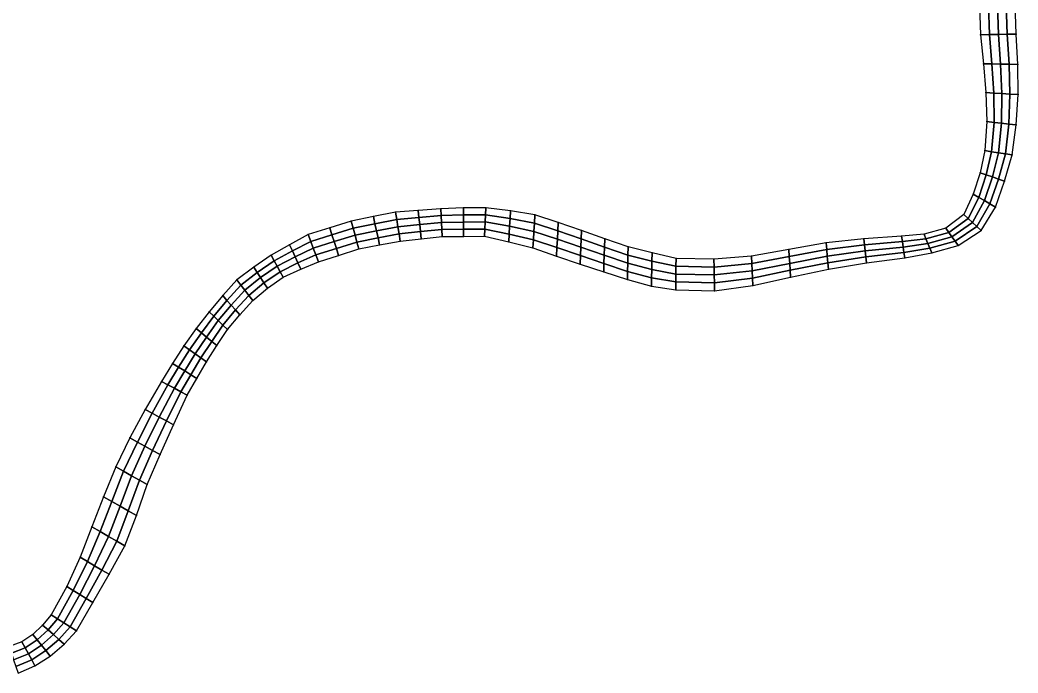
# Model space of a CAD drawing. Extents: x 380827 to 407438, y 6452886 to 6483357.
# Drawn here: x 402891 to 404621, y 6470806 to 6471938 of the extents above; entities that cross this region are included whole.
import ezdxf

# ---------------------------------------------------------------- set-up
doc = ezdxf.new("R2010")
doc.units = 0
for name, color, linetype in [('MESH_BOUND', 25, 'CONTINUOUS'), ('MESH_ELEMS', 18, 'CONTINUOUS'), ('MESH_NDSTRNGS', 17, 'CONTINUOUS'), ('MESH_NODES', 18, 'CONTINUOUS')]:
    doc.layers.add(name, color=color, linetype=linetype)

msp = doc.modelspace()

# ---------------------------------------------------------------- linework, layer by layer
at = {"layer": 'MESH_BOUND', "color": 25}
for points in [[(404554.329, 6471962.54, -1.045), (404556.452, 6471912.21, -1.061)], [(404617.991, 6471913.3, -0.905), (404616.404, 6471965.8, -0.766)], [(404556.452, 6471912.21, -1.061), (404561.118, 6471862.07, -1.049)], [(404620.66, 6471860.86, -0.999), (404617.991, 6471913.3, -0.905)], [(404561.118, 6471862.07, -1.049), (404565.404, 6471811.89, -1.022)], [(404621.239, 6471808.4, -1.133), (404620.66, 6471860.86, -0.999)], [(404565.404, 6471811.89, -1.022), (404566.9, 6471761.61, -1.023)], [(404618.077, 6471756.02, -1.256), (404621.239, 6471808.4, -1.133)], [(404566.9, 6471761.61, -1.023), (404563.667, 6471711.34, -1.077)], [(404611.083, 6471703.97, -1.364), (404618.077, 6471756.02, -1.256)], [(404563.667, 6471711.34, -1.077), (404555.63, 6471673.08, -1.139)], [(404597.804, 6471658.34, -1.496), (404611.083, 6471703.97, -1.364)], [(404555.63, 6471673.08, -1.139), (404543.606, 6471635.87, -1.189)], [(404582.216, 6471613.45, -1.642), (404597.804, 6471658.34, -1.496)], [(404543.606, 6471635.87, -1.189), (404527.171, 6471600.4, -1.351)], [(403659.712, 6471612.36, -1.718), (403620.534, 6471610.59, -1.722)], [(403698.93, 6471612.45, -1.659), (403659.712, 6471612.36, -1.718)], [(403741.344, 6471607.06, -1.509), (403698.93, 6471612.45, -1.659)], [(404557.078, 6471573.13, -1.782), (404582.216, 6471613.45, -1.642)], [(403503.845, 6471596.93, -1.476), (403465.417, 6471589.09, -1.487)], [(403542.343, 6471604.41, -1.556), (403503.845, 6471596.93, -1.476)], [(403581.42, 6471607.74, -1.668), (403542.343, 6471604.41, -1.556)], [(403620.534, 6471610.59, -1.722), (403581.42, 6471607.74, -1.668)], [(403783.535, 6471600.14, -1.298), (403741.344, 6471607.06, -1.509)], [(403824.129, 6471586.72, -1.145), (403783.535, 6471600.14, -1.298)], [(404527.171, 6471600.4, -1.351), (404495.985, 6471576.87, -1.769)], [(403465.417, 6471589.09, -1.487), (403427.97, 6471577.44, -1.569)], [(403864.573, 6471572.85, -1.095), (403824.129, 6471586.72, -1.145)], [(403390.52, 6471565.8, -1.704), (403358.422, 6471548.11, -1.882)], [(403427.97, 6471577.44, -1.569), (403390.52, 6471565.8, -1.704)], [(403586.817, 6471558.63, -0.867), (403623.232, 6471562.66, -0.814)], [(403623.232, 6471562.66, -0.814), (403659.87, 6471562.74, -0.827)], [(403659.87, 6471562.74, -0.827), (403696.508, 6471562.78, -0.896)], [(403696.508, 6471562.78, -0.896), (403738.557, 6471553.17, -0.968)], [(403904.887, 6471558.61, -1.072), (403864.573, 6471572.85, -1.095)], [(404419.335, 6471562.86, -2.307), (404353.834, 6471558.71, -2.005)], [(404458.251, 6471566.64, -2.235), (404419.335, 6471562.86, -2.307)], [(404495.985, 6471576.87, -1.769), (404458.251, 6471566.64, -2.235)], [(404517.368, 6471547.05, -1.841), (404557.078, 6471573.13, -1.782)], [(403358.422, 6471548.11, -1.882), (403326.662, 6471529.84, -2.03)], [(403478.415, 6471540.84, -0.954), (403514.393, 6471547.76, -0.966)], [(403514.393, 6471547.76, -0.966), (403550.423, 6471554.41, -0.935)], [(403550.423, 6471554.41, -0.935), (403586.817, 6471558.63, -0.867)], [(403738.557, 6471553.17, -0.968), (403780.368, 6471542.56, -1.025)], [(403945.188, 6471544.33, -1.038), (403904.887, 6471558.61, -1.072)], [(403986.736, 6471534.25, -1.007), (403945.188, 6471544.33, -1.038)], [(404288.613, 6471551.37, -1.706), (404224, 6471539.85, -1.506)], [(404353.834, 6471558.71, -2.005), (404288.613, 6471551.37, -1.706)], [(404471.68, 6471533.98, -1.703), (404517.368, 6471547.05, -1.841)], [(403326.662, 6471529.84, -2.03), (403296.263, 6471509.41, -2.055)], [(403408.561, 6471518.71, -0.912), (403443.488, 6471529.78, -0.925)], [(403443.488, 6471529.78, -0.925), (403478.415, 6471540.84, -0.954)], [(403780.368, 6471542.56, -1.025), (403821.188, 6471528.62, -1.089)], [(403821.188, 6471528.62, -1.089), (403862.04, 6471514.78, -1.157)], [(404028.339, 6471524.39, -1.02), (403986.736, 6471534.25, -1.007)], [(404159.4, 6471528.26, -1.307), (404093.961, 6471523.23, -1.124)], [(404224, 6471539.85, -1.506), (404159.4, 6471528.26, -1.307)], [(404358.497, 6471516.96, -1.289), (404424.903, 6471525.6, -1.458)], [(404424.903, 6471525.6, -1.458), (404471.68, 6471533.98, -1.703)], [(403296.263, 6471509.41, -2.055), (403267.226, 6471487.06, -1.976)], [(403377.693, 6471506.02, -0.92), (403408.561, 6471518.71, -0.912)], [(403862.04, 6471514.78, -1.157), (403902.977, 6471501.19, -1.183)], [(404093.961, 6471523.23, -1.124), (404028.339, 6471524.39, -1.02)], [(404292.509, 6471505.56, -1.187), (404358.497, 6471516.96, -1.289)], [(403320.022, 6471473.15, -0.933), (403347.516, 6471491.93, -0.928)], [(403347.516, 6471491.93, -0.928), (403377.693, 6471506.02, -0.92)], [(403902.977, 6471501.19, -1.183), (403943.958, 6471487.73, -1.153)], [(404161.572, 6471477.42, -1.107), (404226.973, 6471491.8, -1.111)], [(404226.973, 6471491.8, -1.111), (404292.509, 6471505.56, -1.187)], [(403267.226, 6471487.06, -1.976), (403242.526, 6471460.1, -1.878)], [(403943.958, 6471487.73, -1.153), (403985.579, 6471476.4, -1.136)], [(403985.579, 6471476.4, -1.136), (404028.253, 6471470.12, -1.156)], [(404095.198, 6471468.54, -1.149), (404161.572, 6471477.42, -1.107)], [(403242.526, 6471460.1, -1.878), (403218.869, 6471432.12, -1.776)], [(403294.77, 6471451.35, -0.952), (403320.022, 6471473.15, -0.933)], [(404028.253, 6471470.12, -1.156), (404095.198, 6471468.54, -1.149)], [(403272.221, 6471426.78, -0.972), (403294.77, 6471451.35, -0.952)], [(403218.869, 6471432.12, -1.776), (403196.587, 6471403.02, -1.683)], [(403250.998, 6471401.07, -0.981), (403272.221, 6471426.78, -0.972)], [(403196.587, 6471403.02, -1.683), (403175.308, 6471373.2, -1.62)], [(403232.58, 6471373.24, -1.014), (403250.998, 6471401.07, -0.981)], [(403175.308, 6471373.2, -1.62), (403155.627, 6471342.28, -1.547)], [(403214.716, 6471345.05, -1.068), (403232.58, 6471373.24, -1.014)], [(403155.627, 6471342.28, -1.547), (403136.323, 6471311.13, -1.45)], [(403197.79, 6471316.29, -1.071), (403214.716, 6471345.05, -1.068)], [(403136.323, 6471311.13, -1.45), (403108.223, 6471262.66, -1.361)], [(403181.061, 6471287.41, -1.006), (403197.79, 6471316.29, -1.071)], [(403157.092, 6471236.13, -0.918), (403181.061, 6471287.41, -1.006)], [(403108.223, 6471262.66, -1.361), (403081.706, 6471213.33, -1.266)], [(403133.909, 6471184.5, -0.827), (403157.092, 6471236.13, -0.918)], [(403081.706, 6471213.33, -1.266), (403057.104, 6471163, -1.153)], [(403111.856, 6471132.38, -0.765), (403133.909, 6471184.5, -0.827)], [(403057.104, 6471163, -1.153), (403035.83, 6471111.22, -1.072)], [(403093.176, 6471078.97, -0.775), (403111.856, 6471132.38, -0.765)], [(403035.83, 6471111.22, -1.072), (403015.839, 6471058.89, -1.042)], [(403073.087, 6471026.2, -0.855), (403093.176, 6471078.97, -0.775)], [(403015.839, 6471058.89, -1.042), (402995.307, 6471006.76, -1.055)], [(403045.611, 6470976.75, -0.974), (403073.087, 6471026.2, -0.855)], [(402995.307, 6471006.76, -1.055), (402972.177, 6470955.83, -1.108)], [(403017.285, 6470927.75, -1.109), (403045.611, 6470976.75, -0.974)], [(402972.177, 6470955.83, -1.108), (402945.249, 6470906.7, -1.145)], [(402989.24, 6470878.58, -1.287), (403017.285, 6470927.75, -1.109)], [(402945.249, 6470906.7, -1.145), (402930.388, 6470888.76, -1.122)], [(402930.388, 6470888.76, -1.122), (402913.591, 6470872.62, -1.064)], [(402913.591, 6470872.62, -1.064), (402894.149, 6470859.79, -1.06)], [(402967.595, 6470855.58, -1.553), (402989.24, 6470878.58, -1.287)], [(402894.149, 6470859.79, -1.06), (402872.3, 6470851.7, -1.255)], [(402943.643, 6470835, -1.878), (402967.595, 6470855.58, -1.553)], [(402917.118, 6470817.87, -2.129), (402943.643, 6470835, -1.878)], [(402888.018, 6470805.6, -2.113), (402917.118, 6470817.87, -2.129)]]:
    msp.add_polyline3d(points, dxfattribs=at)
at = {"layer": 'MESH_ELEMS', "color": 178}
for points in [[(404556.452, 6471912.21, -1.061), (404571.837, 6471912.48, -1.168), (404569.848, 6471963.36, -1.152), (404554.329, 6471962.54, -1.045)], [(404571.837, 6471912.48, -1.168), (404587.221, 6471912.76, -1.24), (404585.367, 6471964.17, -1.221), (404569.848, 6471963.36, -1.152)], [(404587.221, 6471912.76, -1.24), (404602.606, 6471913.03, -1.055), (404600.885, 6471964.98, -1.02), (404585.367, 6471964.17, -1.221)], [(404602.606, 6471913.03, -1.055), (404617.991, 6471913.3, -0.905), (404616.404, 6471965.8, -0.766), (404600.885, 6471964.98, -1.02)], [(404561.118, 6471862.07, -1.049), (404576.004, 6471861.77, -1.175), (404571.837, 6471912.48, -1.168), (404556.452, 6471912.21, -1.061)], [(404576.004, 6471861.77, -1.175), (404590.889, 6471861.46, -1.288), (404587.221, 6471912.76, -1.24), (404571.837, 6471912.48, -1.168)], [(404590.889, 6471861.46, -1.288), (404605.775, 6471861.16, -1.137), (404602.606, 6471913.03, -1.055), (404587.221, 6471912.76, -1.24)], [(404605.775, 6471861.16, -1.137), (404620.66, 6471860.86, -0.999), (404617.991, 6471913.3, -0.905), (404602.606, 6471913.03, -1.055)], [(404565.404, 6471811.89, -1.022), (404579.363, 6471811.02, -1.185), (404576.004, 6471861.77, -1.175), (404561.118, 6471862.07, -1.049)], [(404579.363, 6471811.02, -1.185), (404593.321, 6471810.15, -1.376), (404590.889, 6471861.46, -1.288), (404576.004, 6471861.77, -1.175)], [(404593.321, 6471810.15, -1.376), (404607.28, 6471809.27, -1.269), (404605.775, 6471861.16, -1.137), (404590.889, 6471861.46, -1.288)], [(404607.28, 6471809.27, -1.269), (404621.239, 6471808.4, -1.133), (404620.66, 6471860.86, -0.999), (404605.775, 6471861.16, -1.137)], [(404566.9, 6471761.61, -1.023), (404579.694, 6471760.21, -1.227), (404579.363, 6471811.02, -1.185), (404565.404, 6471811.89, -1.022)], [(404579.694, 6471760.21, -1.227), (404592.488, 6471758.82, -1.489), (404593.321, 6471810.15, -1.376), (404579.363, 6471811.02, -1.185)], [(404592.488, 6471758.82, -1.489), (404605.283, 6471757.42, -1.402), (404607.28, 6471809.27, -1.269), (404593.321, 6471810.15, -1.376)], [(404605.283, 6471757.42, -1.402), (404618.077, 6471756.02, -1.256), (404621.239, 6471808.4, -1.133), (404607.28, 6471809.27, -1.269)], [(404563.667, 6471711.34, -1.077), (404575.521, 6471709.5, -1.309), (404579.694, 6471760.21, -1.227), (404566.9, 6471761.61, -1.023)], [(404575.521, 6471709.5, -1.309), (404587.375, 6471707.65, -1.612), (404592.488, 6471758.82, -1.489), (404579.694, 6471760.21, -1.227)], [(404587.375, 6471707.65, -1.612), (404599.229, 6471705.81, -1.524), (404605.283, 6471757.42, -1.402), (404592.488, 6471758.82, -1.489)], [(404599.229, 6471705.81, -1.524), (404611.083, 6471703.97, -1.364), (404618.077, 6471756.02, -1.256), (404605.283, 6471757.42, -1.402)], [(404555.63, 6471673.08, -1.139), (404566.173, 6471669.39, -1.386), (404575.521, 6471709.5, -1.309), (404563.667, 6471711.34, -1.077)], [(404566.173, 6471669.39, -1.386), (404576.717, 6471665.71, -1.72), (404587.375, 6471707.65, -1.612), (404575.521, 6471709.5, -1.309)], [(404576.717, 6471665.71, -1.72), (404587.26, 6471662.03, -1.651), (404599.229, 6471705.81, -1.524), (404587.375, 6471707.65, -1.612)], [(404587.26, 6471662.03, -1.651), (404597.804, 6471658.34, -1.496), (404611.083, 6471703.97, -1.364), (404599.229, 6471705.81, -1.524)], [(404543.606, 6471635.87, -1.189), (404553.258, 6471630.27, -1.45), (404566.173, 6471669.39, -1.386), (404555.63, 6471673.08, -1.139)], [(404553.258, 6471630.27, -1.45), (404562.911, 6471624.66, -1.819), (404576.717, 6471665.71, -1.72), (404566.173, 6471669.39, -1.386)], [(404562.911, 6471624.66, -1.819), (404572.564, 6471619.06, -1.784), (404587.26, 6471662.03, -1.651), (404576.717, 6471665.71, -1.72)], [(404572.564, 6471619.06, -1.784), (404582.216, 6471613.45, -1.642), (404597.804, 6471658.34, -1.496), (404587.26, 6471662.03, -1.651)], [(404527.171, 6471600.4, -1.351), (404534.647, 6471593.58, -1.636), (404553.258, 6471630.27, -1.45), (404543.606, 6471635.87, -1.189)], [(404534.647, 6471593.58, -1.636), (404542.124, 6471586.77, -2.022), (404562.911, 6471624.66, -1.819), (404553.258, 6471630.27, -1.45)], [(403620.534, 6471610.59, -1.722), (403621.208, 6471598.61, -1.687), (403659.752, 6471599.95, -1.692), (403659.712, 6471612.36, -1.718)], [(403659.712, 6471612.36, -1.718), (403659.752, 6471599.95, -1.692), (403698.324, 6471600.03, -1.67), (403698.93, 6471612.45, -1.659)], [(403698.93, 6471612.45, -1.659), (403698.324, 6471600.03, -1.67), (403740.647, 6471593.59, -1.569), (403741.344, 6471607.06, -1.509)], [(404542.124, 6471586.77, -2.022), (404549.601, 6471579.95, -1.952), (404572.564, 6471619.06, -1.784), (404562.911, 6471624.66, -1.819)], [(404549.601, 6471579.95, -1.952), (404557.078, 6471573.13, -1.782), (404582.216, 6471613.45, -1.642), (404572.564, 6471619.06, -1.784)], [(403465.417, 6471589.09, -1.487), (403468.667, 6471577.03, -1.53), (403506.482, 6471584.64, -1.528), (403503.845, 6471596.93, -1.476)], [(403503.845, 6471596.93, -1.476), (403506.482, 6471584.64, -1.528), (403544.363, 6471591.91, -1.586), (403542.343, 6471604.41, -1.556)], [(403542.343, 6471604.41, -1.556), (403544.363, 6471591.91, -1.586), (403582.769, 6471595.46, -1.657), (403581.42, 6471607.74, -1.668)], [(403544.363, 6471591.91, -1.586), (403546.383, 6471579.41, -1.476), (403584.118, 6471583.18, -1.467), (403582.769, 6471595.46, -1.657)], [(403581.42, 6471607.74, -1.668), (403582.769, 6471595.46, -1.657), (403621.208, 6471598.61, -1.687), (403620.534, 6471610.59, -1.722)], [(403582.769, 6471595.46, -1.657), (403584.118, 6471583.18, -1.467), (403621.883, 6471586.63, -1.449), (403621.208, 6471598.61, -1.687)], [(403621.208, 6471598.61, -1.687), (403621.883, 6471586.63, -1.449), (403659.791, 6471587.55, -1.467), (403659.752, 6471599.95, -1.692)], [(403659.752, 6471599.95, -1.692), (403659.791, 6471587.55, -1.467), (403697.719, 6471587.62, -1.51), (403698.324, 6471600.03, -1.67)], [(403698.324, 6471600.03, -1.67), (403697.719, 6471587.62, -1.51), (403739.951, 6471580.11, -1.506), (403740.647, 6471593.59, -1.569)], [(403741.344, 6471607.06, -1.509), (403740.647, 6471593.59, -1.569), (403782.743, 6471585.74, -1.406), (403783.535, 6471600.14, -1.298)], [(403783.535, 6471600.14, -1.298), (403782.743, 6471585.74, -1.406), (403823.394, 6471572.19, -1.293), (403824.129, 6471586.72, -1.145)], [(404495.985, 6471576.87, -1.769), (404501.33, 6471569.41, -2.055), (404534.647, 6471593.58, -1.636), (404527.171, 6471600.4, -1.351)], [(403427.97, 6471577.44, -1.569), (403431.849, 6471565.53, -1.589), (403468.667, 6471577.03, -1.53), (403465.417, 6471589.09, -1.487)], [(403468.667, 6471577.03, -1.53), (403471.916, 6471564.97, -1.455), (403509.119, 6471572.35, -1.465), (403506.482, 6471584.64, -1.528)], [(403506.482, 6471584.64, -1.528), (403509.119, 6471572.35, -1.465), (403546.383, 6471579.41, -1.476), (403544.363, 6471591.91, -1.586)], [(403509.119, 6471572.35, -1.465), (403511.756, 6471560.05, -1.158), (403548.403, 6471566.91, -1.136), (403546.383, 6471579.41, -1.476)], [(403546.383, 6471579.41, -1.476), (403548.403, 6471566.91, -1.136), (403585.468, 6471570.91, -1.078), (403584.118, 6471583.18, -1.467)], [(403584.118, 6471583.18, -1.467), (403585.468, 6471570.91, -1.078), (403622.558, 6471574.64, -1.03), (403621.883, 6471586.63, -1.449)], [(403621.883, 6471586.63, -1.449), (403622.558, 6471574.64, -1.03), (403659.831, 6471575.14, -1.048), (403659.791, 6471587.55, -1.467)], [(403659.791, 6471587.55, -1.467), (403659.831, 6471575.14, -1.048), (403697.113, 6471575.2, -1.117), (403697.719, 6471587.62, -1.51)], [(403697.719, 6471587.62, -1.51), (403697.113, 6471575.2, -1.117), (403739.254, 6471566.64, -1.175), (403739.951, 6471580.11, -1.506)], [(403739.951, 6471580.11, -1.506), (403739.254, 6471566.64, -1.175), (403781.16, 6471556.96, -1.207), (403781.951, 6471571.35, -1.452)], [(403740.647, 6471593.59, -1.569), (403739.951, 6471580.11, -1.506), (403781.951, 6471571.35, -1.452), (403782.743, 6471585.74, -1.406)], [(403782.743, 6471585.74, -1.406), (403781.951, 6471571.35, -1.452), (403822.658, 6471557.67, -1.428), (403823.394, 6471572.19, -1.293)], [(403824.129, 6471586.72, -1.145), (403823.394, 6471572.19, -1.293), (403863.94, 6471558.33, -1.27), (403864.573, 6471572.85, -1.095)], [(404501.33, 6471569.41, -2.055), (404506.676, 6471561.96, -2.361), (404542.124, 6471586.77, -2.022), (404534.647, 6471593.58, -1.636)], [(404506.676, 6471561.96, -2.361), (404512.022, 6471554.5, -2.111), (404549.601, 6471579.95, -1.952), (404542.124, 6471586.77, -2.022)], [(404512.022, 6471554.5, -2.111), (404517.368, 6471547.05, -1.841), (404557.078, 6471573.13, -1.782), (404549.601, 6471579.95, -1.952)], [(403358.422, 6471548.11, -1.882), (403363.24, 6471537.59, -1.854), (403395.03, 6471554.03, -1.7), (403390.52, 6471565.8, -1.704)], [(403390.52, 6471565.8, -1.704), (403395.03, 6471554.03, -1.7), (403431.849, 6471565.53, -1.589), (403427.97, 6471577.44, -1.569)], [(403395.03, 6471554.03, -1.7), (403399.54, 6471542.25, -1.522), (403435.729, 6471553.61, -1.467), (403431.849, 6471565.53, -1.589)], [(403431.849, 6471565.53, -1.589), (403435.729, 6471553.61, -1.467), (403471.916, 6471564.97, -1.455), (403468.667, 6471577.03, -1.53)], [(403435.729, 6471553.61, -1.467), (403439.608, 6471541.69, -1.124), (403475.165, 6471552.9, -1.145), (403471.916, 6471564.97, -1.455)], [(403471.916, 6471564.97, -1.455), (403475.165, 6471552.9, -1.145), (403511.756, 6471560.05, -1.158), (403509.119, 6471572.35, -1.465)], [(403511.756, 6471560.05, -1.158), (403514.393, 6471547.76, -0.966), (403550.423, 6471554.41, -0.935), (403548.403, 6471566.91, -1.136)], [(403548.403, 6471566.91, -1.136), (403550.423, 6471554.41, -0.935), (403586.817, 6471558.63, -0.867), (403585.468, 6471570.91, -1.078)], [(403585.468, 6471570.91, -1.078), (403586.817, 6471558.63, -0.867), (403623.232, 6471562.66, -0.814), (403622.558, 6471574.64, -1.03)], [(403622.558, 6471574.64, -1.03), (403623.232, 6471562.66, -0.814), (403659.87, 6471562.74, -0.827), (403659.831, 6471575.14, -1.048)], [(403659.831, 6471575.14, -1.048), (403659.87, 6471562.74, -0.827), (403696.508, 6471562.78, -0.896), (403697.113, 6471575.2, -1.117)], [(403697.113, 6471575.2, -1.117), (403696.508, 6471562.78, -0.896), (403738.557, 6471553.17, -0.968), (403739.254, 6471566.64, -1.175)], [(403739.254, 6471566.64, -1.175), (403738.557, 6471553.17, -0.968), (403780.368, 6471542.56, -1.025), (403781.16, 6471556.96, -1.207)], [(403781.951, 6471571.35, -1.452), (403781.16, 6471556.96, -1.207), (403821.923, 6471543.15, -1.251), (403822.658, 6471557.67, -1.428)], [(403823.394, 6471572.19, -1.293), (403822.658, 6471557.67, -1.428), (403863.306, 6471543.81, -1.462), (403863.94, 6471558.33, -1.27)], [(403864.573, 6471572.85, -1.095), (403863.94, 6471558.33, -1.27), (403904.41, 6471544.26, -1.261), (403904.887, 6471558.61, -1.072)], [(404353.834, 6471558.71, -2.005), (404355, 6471548.28, -2.124), (404420.727, 6471553.54, -2.462), (404419.335, 6471562.86, -2.307)], [(404419.335, 6471562.86, -2.307), (404420.727, 6471553.54, -2.462), (404461.608, 6471558.47, -2.461), (404458.251, 6471566.64, -2.235)], [(404458.251, 6471566.64, -2.235), (404461.608, 6471558.47, -2.461), (404501.33, 6471569.41, -2.055), (404495.985, 6471576.87, -1.769)], [(404461.608, 6471558.47, -2.461), (404464.965, 6471550.31, -2.572), (404506.676, 6471561.96, -2.361), (404501.33, 6471569.41, -2.055)], [(404464.965, 6471550.31, -2.572), (404468.323, 6471542.14, -2.08), (404512.022, 6471554.5, -2.111), (404506.676, 6471561.96, -2.361)], [(403326.662, 6471529.84, -2.03), (403331.876, 6471520.36, -1.991), (403363.24, 6471537.59, -1.854), (403358.422, 6471548.11, -1.882)], [(403363.24, 6471537.59, -1.854), (403368.057, 6471527.06, -1.615), (403399.54, 6471542.25, -1.522), (403395.03, 6471554.03, -1.7)], [(403399.54, 6471542.25, -1.522), (403404.05, 6471530.48, -1.129), (403439.608, 6471541.69, -1.124), (403435.729, 6471553.61, -1.467)], [(403439.608, 6471541.69, -1.124), (403443.488, 6471529.78, -0.925), (403478.415, 6471540.84, -0.954), (403475.165, 6471552.9, -1.145)], [(403475.165, 6471552.9, -1.145), (403478.415, 6471540.84, -0.954), (403514.393, 6471547.76, -0.966), (403511.756, 6471560.05, -1.158)], [(403781.16, 6471556.96, -1.207), (403780.368, 6471542.56, -1.025), (403821.188, 6471528.62, -1.089), (403821.923, 6471543.15, -1.251)], [(403821.923, 6471543.15, -1.251), (403821.188, 6471528.62, -1.089), (403862.04, 6471514.78, -1.157), (403862.673, 6471529.3, -1.317)], [(403822.658, 6471557.67, -1.428), (403821.923, 6471543.15, -1.251), (403862.673, 6471529.3, -1.317), (403863.306, 6471543.81, -1.462)], [(403863.306, 6471543.81, -1.462), (403862.673, 6471529.3, -1.317), (403903.455, 6471515.54, -1.344), (403903.932, 6471529.9, -1.478)], [(403863.94, 6471558.33, -1.27), (403863.306, 6471543.81, -1.462), (403903.932, 6471529.9, -1.478), (403904.41, 6471544.26, -1.261)], [(403904.41, 6471544.26, -1.261), (403903.932, 6471529.9, -1.478), (403944.573, 6471516.03, -1.44), (403944.88, 6471530.18, -1.224)], [(403904.887, 6471558.61, -1.072), (403904.41, 6471544.26, -1.261), (403944.88, 6471530.18, -1.224), (403945.188, 6471544.33, -1.038)], [(403945.188, 6471544.33, -1.038), (403944.88, 6471530.18, -1.224), (403986.447, 6471519.79, -1.183), (403986.736, 6471534.25, -1.007)], [(404224, 6471539.85, -1.506), (404224.744, 6471527.84, -1.582), (404289.587, 6471539.92, -1.8), (404288.613, 6471551.37, -1.706)], [(404288.613, 6471551.37, -1.706), (404289.587, 6471539.92, -1.8), (404355, 6471548.28, -2.124), (404353.834, 6471558.71, -2.005)], [(404289.587, 6471539.92, -1.8), (404290.561, 6471528.47, -1.782), (404356.166, 6471537.84, -2.088), (404355, 6471548.28, -2.124)], [(404355, 6471548.28, -2.124), (404356.166, 6471537.84, -2.088), (404422.119, 6471544.23, -2.43), (404420.727, 6471553.54, -2.462)], [(404356.166, 6471537.84, -2.088), (404357.332, 6471527.4, -1.61), (404423.511, 6471534.92, -1.851), (404422.119, 6471544.23, -2.43)], [(404420.727, 6471553.54, -2.462), (404422.119, 6471544.23, -2.43), (404464.965, 6471550.31, -2.572), (404461.608, 6471558.47, -2.461)], [(404422.119, 6471544.23, -2.43), (404423.511, 6471534.92, -1.851), (404468.323, 6471542.14, -2.08), (404464.965, 6471550.31, -2.572)], [(404468.323, 6471542.14, -2.08), (404471.68, 6471533.98, -1.703), (404517.368, 6471547.05, -1.841), (404512.022, 6471554.5, -2.111)], [(403296.263, 6471509.41, -2.055), (403302.203, 6471500.34, -2.033), (403331.876, 6471520.36, -1.991), (403326.662, 6471529.84, -2.03)], [(403331.876, 6471520.36, -1.991), (403337.089, 6471510.89, -1.709), (403368.057, 6471527.06, -1.615), (403363.24, 6471537.59, -1.854)], [(403337.089, 6471510.89, -1.709), (403342.302, 6471501.41, -1.198), (403372.875, 6471516.54, -1.163), (403368.057, 6471527.06, -1.615)], [(403368.057, 6471527.06, -1.615), (403372.875, 6471516.54, -1.163), (403404.05, 6471530.48, -1.129), (403399.54, 6471542.25, -1.522)], [(403372.875, 6471516.54, -1.163), (403377.693, 6471506.02, -0.92), (403408.561, 6471518.71, -0.912), (403404.05, 6471530.48, -1.129)], [(403404.05, 6471530.48, -1.129), (403408.561, 6471518.71, -0.912), (403443.488, 6471529.78, -0.925), (403439.608, 6471541.69, -1.124)], [(403862.673, 6471529.3, -1.317), (403862.04, 6471514.78, -1.157), (403902.977, 6471501.19, -1.183), (403903.455, 6471515.54, -1.344)], [(403903.932, 6471529.9, -1.478), (403903.455, 6471515.54, -1.344), (403944.266, 6471501.88, -1.311), (403944.573, 6471516.03, -1.44)], [(403944.88, 6471530.18, -1.224), (403944.573, 6471516.03, -1.44), (403986.157, 6471505.33, -1.391), (403986.447, 6471519.79, -1.183)], [(403986.736, 6471534.25, -1.007), (403986.447, 6471519.79, -1.183), (404028.317, 6471510.82, -1.179), (404028.339, 6471524.39, -1.02)], [(404093.961, 6471523.23, -1.124), (404094.27, 6471509.56, -1.255), (404159.943, 6471515.55, -1.402), (404159.4, 6471528.26, -1.307)], [(404159.4, 6471528.26, -1.307), (404159.943, 6471515.55, -1.402), (404224.744, 6471527.84, -1.582), (404224, 6471539.85, -1.506)], [(404159.943, 6471515.55, -1.402), (404160.486, 6471502.84, -1.455), (404225.487, 6471515.83, -1.575), (404224.744, 6471527.84, -1.582)], [(404224.744, 6471527.84, -1.582), (404225.487, 6471515.83, -1.575), (404290.561, 6471528.47, -1.782), (404289.587, 6471539.92, -1.8)], [(404225.487, 6471515.83, -1.575), (404226.23, 6471503.82, -1.301), (404291.535, 6471517.02, -1.429), (404290.561, 6471528.47, -1.782)], [(404290.561, 6471528.47, -1.782), (404291.535, 6471517.02, -1.429), (404357.332, 6471527.4, -1.61), (404356.166, 6471537.84, -2.088)], [(404291.535, 6471517.02, -1.429), (404292.509, 6471505.56, -1.187), (404358.497, 6471516.96, -1.289), (404357.332, 6471527.4, -1.61)], [(404357.332, 6471527.4, -1.61), (404358.497, 6471516.96, -1.289), (404424.903, 6471525.6, -1.458), (404423.511, 6471534.92, -1.851)], [(404423.511, 6471534.92, -1.851), (404424.903, 6471525.6, -1.458), (404471.68, 6471533.98, -1.703), (404468.323, 6471542.14, -2.08)], [(403267.226, 6471487.06, -1.976), (403274.112, 6471478.13, -1.988), (403302.203, 6471500.34, -2.033), (403296.263, 6471509.41, -2.055)], [(403302.203, 6471500.34, -2.033), (403308.142, 6471491.28, -1.762), (403337.089, 6471510.89, -1.709), (403331.876, 6471520.36, -1.991)], [(403308.142, 6471491.28, -1.762), (403314.082, 6471482.21, -1.223), (403342.302, 6471501.41, -1.198), (403337.089, 6471510.89, -1.709)], [(403342.302, 6471501.41, -1.198), (403347.516, 6471491.93, -0.928), (403377.693, 6471506.02, -0.92), (403372.875, 6471516.54, -1.163)], [(403903.455, 6471515.54, -1.344), (403902.977, 6471501.19, -1.183), (403943.958, 6471487.73, -1.153), (403944.266, 6471501.88, -1.311)], [(403944.573, 6471516.03, -1.44), (403944.266, 6471501.88, -1.311), (403985.868, 6471490.86, -1.28), (403986.157, 6471505.33, -1.391)], [(403986.447, 6471519.79, -1.183), (403986.157, 6471505.33, -1.391), (404028.296, 6471497.25, -1.373), (404028.317, 6471510.82, -1.179)], [(404028.317, 6471510.82, -1.179), (404028.296, 6471497.25, -1.373), (404094.58, 6471495.89, -1.395), (404094.27, 6471509.56, -1.255)], [(404028.339, 6471524.39, -1.02), (404028.317, 6471510.82, -1.179), (404094.27, 6471509.56, -1.255), (404093.961, 6471523.23, -1.124)], [(404094.27, 6471509.56, -1.255), (404094.58, 6471495.89, -1.395), (404160.486, 6471502.84, -1.455), (404159.943, 6471515.55, -1.402)], [(404160.486, 6471502.84, -1.455), (404161.029, 6471490.13, -1.26), (404226.23, 6471503.82, -1.301), (404225.487, 6471515.83, -1.575)], [(404226.23, 6471503.82, -1.301), (404226.973, 6471491.8, -1.111), (404292.509, 6471505.56, -1.187), (404291.535, 6471517.02, -1.429)], [(403274.112, 6471478.13, -1.988), (403280.998, 6471469.2, -1.769), (403308.142, 6471491.28, -1.762), (403302.203, 6471500.34, -2.033)], [(403280.998, 6471469.2, -1.769), (403287.884, 6471460.28, -1.245), (403314.082, 6471482.21, -1.223), (403308.142, 6471491.28, -1.762)], [(403314.082, 6471482.21, -1.223), (403320.022, 6471473.15, -0.933), (403347.516, 6471491.93, -0.928), (403342.302, 6471501.41, -1.198)], [(403944.266, 6471501.88, -1.311), (403943.958, 6471487.73, -1.153), (403985.579, 6471476.4, -1.136), (403985.868, 6471490.86, -1.28)], [(403986.157, 6471505.33, -1.391), (403985.868, 6471490.86, -1.28), (404028.274, 6471483.69, -1.282), (404028.296, 6471497.25, -1.373)], [(404028.296, 6471497.25, -1.373), (404028.274, 6471483.69, -1.282), (404094.889, 6471482.21, -1.276), (404094.58, 6471495.89, -1.395)], [(404094.58, 6471495.89, -1.395), (404094.889, 6471482.21, -1.276), (404161.029, 6471490.13, -1.26), (404160.486, 6471502.84, -1.455)], [(404161.029, 6471490.13, -1.26), (404161.572, 6471477.42, -1.107), (404226.973, 6471491.8, -1.111), (404226.23, 6471503.82, -1.301)], [(403242.526, 6471460.1, -1.878), (403249.95, 6471451.77, -1.913), (403274.112, 6471478.13, -1.988), (403267.226, 6471487.06, -1.976)], [(403249.95, 6471451.77, -1.913), (403257.373, 6471443.44, -1.741), (403280.998, 6471469.2, -1.769), (403274.112, 6471478.13, -1.988)], [(403287.884, 6471460.28, -1.245), (403294.77, 6471451.35, -0.952), (403320.022, 6471473.15, -0.933), (403314.082, 6471482.21, -1.223)], [(403985.868, 6471490.86, -1.28), (403985.579, 6471476.4, -1.136), (404028.253, 6471470.12, -1.156), (404028.274, 6471483.69, -1.282)], [(404028.274, 6471483.69, -1.282), (404028.253, 6471470.12, -1.156), (404095.198, 6471468.54, -1.149), (404094.889, 6471482.21, -1.276)], [(404094.889, 6471482.21, -1.276), (404095.198, 6471468.54, -1.149), (404161.572, 6471477.42, -1.107), (404161.029, 6471490.13, -1.26)], [(403218.869, 6471432.12, -1.776), (403226.901, 6471424.36, -1.829), (403249.95, 6471451.77, -1.913), (403242.526, 6471460.1, -1.878)], [(403257.373, 6471443.44, -1.741), (403264.797, 6471435.11, -1.253), (403287.884, 6471460.28, -1.245), (403280.998, 6471469.2, -1.769)], [(403264.797, 6471435.11, -1.253), (403272.221, 6471426.78, -0.972), (403294.77, 6471451.35, -0.952), (403287.884, 6471460.28, -1.245)], [(403226.901, 6471424.36, -1.829), (403234.933, 6471416.59, -1.699), (403257.373, 6471443.44, -1.741), (403249.95, 6471451.77, -1.913)], [(403234.933, 6471416.59, -1.699), (403242.965, 6471408.83, -1.248), (403264.797, 6471435.11, -1.253), (403257.373, 6471443.44, -1.741)], [(403196.587, 6471403.02, -1.683), (403205.585, 6471395.57, -1.761), (403226.901, 6471424.36, -1.829), (403218.869, 6471432.12, -1.776)], [(403205.585, 6471395.57, -1.761), (403214.583, 6471388.13, -1.683), (403234.933, 6471416.59, -1.699), (403226.901, 6471424.36, -1.829)], [(403242.965, 6471408.83, -1.248), (403250.998, 6471401.07, -0.981), (403272.221, 6471426.78, -0.972), (403264.797, 6471435.11, -1.253)], [(403214.583, 6471388.13, -1.683), (403223.581, 6471380.68, -1.271), (403242.965, 6471408.83, -1.248), (403234.933, 6471416.59, -1.699)], [(403223.581, 6471380.68, -1.271), (403232.58, 6471373.24, -1.014), (403250.998, 6471401.07, -0.981), (403242.965, 6471408.83, -1.248)], [(403175.308, 6471373.2, -1.62), (403185.16, 6471366.16, -1.717), (403205.585, 6471395.57, -1.761), (403196.587, 6471403.02, -1.683)], [(403185.16, 6471366.16, -1.717), (403195.012, 6471359.12, -1.687), (403214.583, 6471388.13, -1.683), (403205.585, 6471395.57, -1.761)], [(403195.012, 6471359.12, -1.687), (403204.864, 6471352.09, -1.313), (403223.581, 6471380.68, -1.271), (403214.583, 6471388.13, -1.683)], [(403155.627, 6471342.28, -1.547), (403166.168, 6471335.79, -1.643), (403185.16, 6471366.16, -1.717), (403175.308, 6471373.2, -1.62)], [(403204.864, 6471352.09, -1.313), (403214.716, 6471345.05, -1.068), (403232.58, 6471373.24, -1.014), (403223.581, 6471380.68, -1.271)], [(403166.168, 6471335.79, -1.643), (403176.709, 6471329.29, -1.629), (403195.012, 6471359.12, -1.687), (403185.16, 6471366.16, -1.717)], [(403176.709, 6471329.29, -1.629), (403187.249, 6471322.79, -1.295), (403204.864, 6471352.09, -1.313), (403195.012, 6471359.12, -1.687)], [(403136.323, 6471311.13, -1.45), (403147.508, 6471305.2, -1.526), (403166.168, 6471335.79, -1.643), (403155.627, 6471342.28, -1.547)], [(403147.508, 6471305.2, -1.526), (403158.692, 6471299.27, -1.502), (403176.709, 6471329.29, -1.629), (403166.168, 6471335.79, -1.643)], [(403187.249, 6471322.79, -1.295), (403197.79, 6471316.29, -1.071), (403214.716, 6471345.05, -1.068), (403204.864, 6471352.09, -1.313)], [(403158.692, 6471299.27, -1.502), (403169.876, 6471293.34, -1.203), (403187.249, 6471322.79, -1.295), (403176.709, 6471329.29, -1.629)], [(403169.876, 6471293.34, -1.203), (403181.061, 6471287.41, -1.006), (403197.79, 6471316.29, -1.071), (403187.249, 6471322.79, -1.295)], [(403108.223, 6471262.66, -1.361), (403120.441, 6471256.03, -1.411), (403147.508, 6471305.2, -1.526), (403136.323, 6471311.13, -1.45)], [(403120.441, 6471256.03, -1.411), (403132.658, 6471249.4, -1.362), (403158.692, 6471299.27, -1.502), (403147.508, 6471305.2, -1.526)], [(403132.658, 6471249.4, -1.362), (403144.875, 6471242.77, -1.09), (403169.876, 6471293.34, -1.203), (403158.692, 6471299.27, -1.502)], [(403144.875, 6471242.77, -1.09), (403157.092, 6471236.13, -0.918), (403181.061, 6471287.41, -1.006), (403169.876, 6471293.34, -1.203)], [(403081.706, 6471213.33, -1.266), (403094.757, 6471206.12, -1.301), (403120.441, 6471256.03, -1.411), (403108.223, 6471262.66, -1.361)], [(403094.757, 6471206.12, -1.301), (403107.807, 6471198.92, -1.237), (403132.658, 6471249.4, -1.362), (403120.441, 6471256.03, -1.411)], [(403107.807, 6471198.92, -1.237), (403120.858, 6471191.71, -0.983), (403144.875, 6471242.77, -1.09), (403132.658, 6471249.4, -1.362)], [(403120.858, 6471191.71, -0.983), (403133.909, 6471184.5, -0.827), (403157.092, 6471236.13, -0.918), (403144.875, 6471242.77, -1.09)], [(403057.104, 6471163, -1.153), (403070.792, 6471155.35, -1.197), (403094.757, 6471206.12, -1.301), (403081.706, 6471213.33, -1.266)], [(403070.792, 6471155.35, -1.197), (403084.48, 6471147.69, -1.149), (403107.807, 6471198.92, -1.237), (403094.757, 6471206.12, -1.301)], [(403084.48, 6471147.69, -1.149), (403098.168, 6471140.03, -0.911), (403120.858, 6471191.71, -0.983), (403107.807, 6471198.92, -1.237)], [(403098.168, 6471140.03, -0.911), (403111.856, 6471132.38, -0.765), (403133.909, 6471184.5, -0.827), (403120.858, 6471191.71, -0.983)], [(403035.83, 6471111.22, -1.072), (403050.166, 6471103.16, -1.136), (403070.792, 6471155.35, -1.197), (403057.104, 6471163, -1.153)], [(403050.166, 6471103.16, -1.136), (403064.503, 6471095.1, -1.127), (403084.48, 6471147.69, -1.149), (403070.792, 6471155.35, -1.197)], [(403064.503, 6471095.1, -1.127), (403078.839, 6471087.04, -0.915), (403098.168, 6471140.03, -0.911), (403084.48, 6471147.69, -1.149)], [(403078.839, 6471087.04, -0.915), (403093.176, 6471078.97, -0.775), (403111.856, 6471132.38, -0.765), (403098.168, 6471140.03, -0.911)], [(403015.839, 6471058.89, -1.042), (403030.151, 6471050.72, -1.128), (403050.166, 6471103.16, -1.136), (403035.83, 6471111.22, -1.072)], [(403030.151, 6471050.72, -1.128), (403044.463, 6471042.55, -1.167), (403064.503, 6471095.1, -1.127), (403050.166, 6471103.16, -1.136)], [(403044.463, 6471042.55, -1.167), (403058.775, 6471034.38, -0.988), (403078.839, 6471087.04, -0.915), (403064.503, 6471095.1, -1.127)], [(403058.775, 6471034.38, -0.988), (403073.087, 6471026.2, -0.855), (403093.176, 6471078.97, -0.775), (403078.839, 6471087.04, -0.915)], [(402995.307, 6471006.76, -1.055), (403007.883, 6470999.26, -1.169), (403030.151, 6471050.72, -1.128), (403015.839, 6471058.89, -1.042)], [(403007.883, 6470999.26, -1.169), (403020.459, 6470991.76, -1.263), (403044.463, 6471042.55, -1.167), (403030.151, 6471050.72, -1.128)], [(403020.459, 6470991.76, -1.263), (403033.035, 6470984.25, -1.108), (403058.775, 6471034.38, -0.988), (403044.463, 6471042.55, -1.167)], [(403033.035, 6470984.25, -1.108), (403045.611, 6470976.75, -0.974), (403073.087, 6471026.2, -0.855), (403058.775, 6471034.38, -0.988)], [(402972.177, 6470955.83, -1.108), (402983.454, 6470948.81, -1.254), (403007.883, 6470999.26, -1.169), (402995.307, 6471006.76, -1.055)], [(402983.454, 6470948.81, -1.254), (402994.731, 6470941.79, -1.401), (403020.459, 6470991.76, -1.263), (403007.883, 6470999.26, -1.169)], [(402994.731, 6470941.79, -1.401), (403006.008, 6470934.77, -1.256), (403033.035, 6470984.25, -1.108), (403020.459, 6470991.76, -1.263)], [(403006.008, 6470934.77, -1.256), (403017.285, 6470927.75, -1.109), (403045.611, 6470976.75, -0.974), (403033.035, 6470984.25, -1.108)], [(402945.249, 6470906.7, -1.145), (402956.247, 6470899.67, -1.326), (402983.454, 6470948.81, -1.254), (402972.177, 6470955.83, -1.108)], [(402956.247, 6470899.67, -1.326), (402967.245, 6470892.64, -1.541), (402994.731, 6470941.79, -1.401), (402983.454, 6470948.81, -1.254)], [(402967.245, 6470892.64, -1.541), (402978.242, 6470885.61, -1.431), (403006.008, 6470934.77, -1.256), (402994.731, 6470941.79, -1.401)], [(402978.242, 6470885.61, -1.431), (402989.24, 6470878.58, -1.287), (403017.285, 6470927.75, -1.109), (403006.008, 6470934.77, -1.256)], [(402930.388, 6470888.76, -1.122), (402939.69, 6470880.47, -1.347), (402956.247, 6470899.67, -1.326), (402945.249, 6470906.7, -1.145)], [(402913.591, 6470872.62, -1.064), (402921.104, 6470863.21, -1.346), (402939.69, 6470880.47, -1.347), (402930.388, 6470888.76, -1.122)], [(402939.69, 6470880.47, -1.347), (402948.991, 6470872.17, -1.672), (402967.245, 6470892.64, -1.541), (402956.247, 6470899.67, -1.326)], [(402948.991, 6470872.17, -1.672), (402958.293, 6470863.88, -1.662), (402978.242, 6470885.61, -1.431), (402967.245, 6470892.64, -1.541)], [(402958.293, 6470863.88, -1.662), (402967.595, 6470855.58, -1.553), (402989.24, 6470878.58, -1.287), (402978.242, 6470885.61, -1.431)], [(402894.149, 6470859.79, -1.06), (402899.891, 6470849.31, -1.399), (402921.104, 6470863.21, -1.346), (402913.591, 6470872.62, -1.064)], [(402921.104, 6470863.21, -1.346), (402928.617, 6470853.81, -1.817), (402948.991, 6470872.17, -1.672), (402939.69, 6470880.47, -1.347)], [(402928.617, 6470853.81, -1.817), (402936.13, 6470844.41, -1.942), (402958.293, 6470863.88, -1.662), (402948.991, 6470872.17, -1.672)], [(402872.3, 6470851.7, -1.255), (402876.229, 6470840.17, -1.609), (402899.891, 6470849.31, -1.399), (402894.149, 6470859.79, -1.06)], [(402899.891, 6470849.31, -1.399), (402905.633, 6470838.83, -1.986), (402928.617, 6470853.81, -1.817), (402921.104, 6470863.21, -1.346)], [(402905.633, 6470838.83, -1.986), (402911.376, 6470828.35, -2.182), (402936.13, 6470844.41, -1.942), (402928.617, 6470853.81, -1.817)], [(402936.13, 6470844.41, -1.942), (402943.643, 6470835, -1.878), (402967.595, 6470855.58, -1.553), (402958.293, 6470863.88, -1.662)], [(402876.229, 6470840.17, -1.609), (402880.159, 6470828.65, -2.164), (402905.633, 6470838.83, -1.986), (402899.891, 6470849.31, -1.399)], [(402880.159, 6470828.65, -2.164), (402884.089, 6470817.13, -2.239), (402911.376, 6470828.35, -2.182), (402905.633, 6470838.83, -1.986)], [(402911.376, 6470828.35, -2.182), (402917.118, 6470817.87, -2.129), (402943.643, 6470835, -1.878), (402936.13, 6470844.41, -1.942)], [(402884.089, 6470817.13, -2.239), (402888.018, 6470805.6, -2.113), (402917.118, 6470817.87, -2.129), (402911.376, 6470828.35, -2.182)]]:
    msp.add_3dface(points, dxfattribs=at)
at = {"layer": 'MESH_NDSTRNGS', "color": 17}
for points in [[(403824.129, 6471586.72, -1.145), (403823.394, 6471572.19, -1.293)], [(403823.394, 6471572.19, -1.293), (403822.658, 6471557.67, -1.428)], [(403822.658, 6471557.67, -1.428), (403821.923, 6471543.15, -1.251)]]:
    msp.add_polyline3d(points, dxfattribs=at)
for p in [(403824.129, 6471586.72, -1.145), (403823.394, 6471572.19, -1.293), (403821.923, 6471543.15, -1.251), (403822.658, 6471557.67, -1.428)]:
    msp.add_point(p, dxfattribs=at)
at = {"layer": 'MESH_NODES', "color": 18}
for p in [(404556.452, 6471912.21, -1.061), (404571.837, 6471912.48, -1.168), (404587.221, 6471912.76, -1.24), (404602.606, 6471913.03, -1.055), (404617.991, 6471913.3, -0.905), (404561.118, 6471862.07, -1.049), (404576.004, 6471861.77, -1.175), (404590.889, 6471861.46, -1.288), (404605.775, 6471861.16, -1.137), (404620.66, 6471860.86, -0.999), (404565.404, 6471811.89, -1.022), (404579.363, 6471811.02, -1.185), (404593.321, 6471810.15, -1.376), (404607.28, 6471809.27, -1.269), (404621.239, 6471808.4, -1.133), (404566.9, 6471761.61, -1.023), (404579.694, 6471760.21, -1.227), (404592.488, 6471758.82, -1.489), (404605.283, 6471757.42, -1.402), (404618.077, 6471756.02, -1.256), (404563.667, 6471711.34, -1.077), (404575.521, 6471709.5, -1.309), (404587.375, 6471707.65, -1.612), (404599.229, 6471705.81, -1.524), (404611.083, 6471703.97, -1.364), (404555.63, 6471673.08, -1.139), (404566.173, 6471669.39, -1.386), (404576.717, 6471665.71, -1.72), (404587.26, 6471662.03, -1.651), (404597.804, 6471658.34, -1.496), (404543.606, 6471635.87, -1.189), (404553.258, 6471630.27, -1.45), (403659.712, 6471612.36, -1.718), (403698.93, 6471612.45, -1.659), (404562.911, 6471624.66, -1.819), (404572.564, 6471619.06, -1.784), (404582.216, 6471613.45, -1.642), (403503.845, 6471596.93, -1.476), (403542.343, 6471604.41, -1.556), (403581.42, 6471607.74, -1.668), (403582.769, 6471595.46, -1.657), (403620.534, 6471610.59, -1.722), (403621.208, 6471598.61, -1.687), (403659.752, 6471599.95, -1.692), (403698.324, 6471600.03, -1.67), (403741.344, 6471607.06, -1.509), (403783.535, 6471600.14, -1.298), (404527.171, 6471600.4, -1.351), (403465.417, 6471589.09, -1.487), (403506.482, 6471584.64, -1.528), (403544.363, 6471591.91, -1.586), (403546.383, 6471579.41, -1.476), (403584.118, 6471583.18, -1.467), (403621.883, 6471586.63, -1.449), (403659.791, 6471587.55, -1.467), (403697.719, 6471587.62, -1.51), (403739.951, 6471580.11, -1.506), (403740.647, 6471593.59, -1.569), (403782.743, 6471585.74, -1.406), (403824.129, 6471586.72, -1.145), (404534.647, 6471593.58, -1.636), (404542.124, 6471586.77, -2.022), (404549.601, 6471579.95, -1.952), (403390.52, 6471565.8, -1.704), (403427.97, 6471577.44, -1.569), (403431.849, 6471565.53, -1.589), (403468.667, 6471577.03, -1.53), (403471.916, 6471564.97, -1.455), (403509.119, 6471572.35, -1.465), (403548.403, 6471566.91, -1.136), (403585.468, 6471570.91, -1.078), (403622.558, 6471574.64, -1.03), (403623.232, 6471562.66, -0.814), (403659.831, 6471575.14, -1.048), (403659.87, 6471562.74, -0.827), (403696.508, 6471562.78, -0.896), (403697.113, 6471575.2, -1.117), (403739.254, 6471566.64, -1.175), (403781.951, 6471571.35, -1.452), (403823.394, 6471572.19, -1.293), (403864.573, 6471572.85, -1.095), (404419.335, 6471562.86, -2.307), (404458.251, 6471566.64, -2.235), (404495.985, 6471576.87, -1.769), (404501.33, 6471569.41, -2.055), (404506.676, 6471561.96, -2.361), (404557.078, 6471573.13, -1.782), (403358.422, 6471548.11, -1.882), (403395.03, 6471554.03, -1.7), (403435.729, 6471553.61, -1.467), (403475.165, 6471552.9, -1.145), (403511.756, 6471560.05, -1.158), (403514.393, 6471547.76, -0.966), (403550.423, 6471554.41, -0.935), (403586.817, 6471558.63, -0.867), (403738.557, 6471553.17, -0.968), (403781.16, 6471556.96, -1.207), (403821.923, 6471543.15, -1.251), (403822.658, 6471557.67, -1.428), (403863.306, 6471543.81, -1.462), (403863.94, 6471558.33, -1.27), (403904.41, 6471544.26, -1.261), (403904.887, 6471558.61, -1.072), (403945.188, 6471544.33, -1.038), (404288.613, 6471551.37, -1.706), (404353.834, 6471558.71, -2.005), (404355, 6471548.28, -2.124), (404420.727, 6471553.54, -2.462), (404422.119, 6471544.23, -2.43), (404461.608, 6471558.47, -2.461), (404464.965, 6471550.31, -2.572), (404512.022, 6471554.5, -2.111), (404517.368, 6471547.05, -1.841), (403326.662, 6471529.84, -2.03), (403363.24, 6471537.59, -1.854), (403368.057, 6471527.06, -1.615), (403399.54, 6471542.25, -1.522), (403404.05, 6471530.48, -1.129), (403439.608, 6471541.69, -1.124), (403443.488, 6471529.78, -0.925), (403478.415, 6471540.84, -0.954), (403780.368, 6471542.56, -1.025), (403821.188, 6471528.62, -1.089), (403862.673, 6471529.3, -1.317), (403903.932, 6471529.9, -1.478), (403944.88, 6471530.18, -1.224), (403986.736, 6471534.25, -1.007), (404159.4, 6471528.26, -1.307), (404224, 6471539.85, -1.506), (404224.744, 6471527.84, -1.582), (404289.587, 6471539.92, -1.8), (404290.561, 6471528.47, -1.782), (404356.166, 6471537.84, -2.088), (404357.332, 6471527.4, -1.61), (404423.511, 6471534.92, -1.851), (404424.903, 6471525.6, -1.458), (404468.323, 6471542.14, -2.08), (404471.68, 6471533.98, -1.703), (403296.263, 6471509.41, -2.055), (403331.876, 6471520.36, -1.991), (403337.089, 6471510.89, -1.709), (403372.875, 6471516.54, -1.163), (403408.561, 6471518.71, -0.912), (403862.04, 6471514.78, -1.157), (403903.455, 6471515.54, -1.344), (403944.573, 6471516.03, -1.44), (403986.447, 6471519.79, -1.183), (404028.317, 6471510.82, -1.179), (404028.339, 6471524.39, -1.02), (404093.961, 6471523.23, -1.124), (404094.27, 6471509.56, -1.255), (404159.943, 6471515.55, -1.402), (404225.487, 6471515.83, -1.575), (404291.535, 6471517.02, -1.429), (404358.497, 6471516.96, -1.289), (403302.203, 6471500.34, -2.033), (403308.142, 6471491.28, -1.762), (403342.302, 6471501.41, -1.198), (403347.516, 6471491.93, -0.928), (403377.693, 6471506.02, -0.92), (403902.977, 6471501.19, -1.183), (403944.266, 6471501.88, -1.311), (403986.157, 6471505.33, -1.391), (404028.296, 6471497.25, -1.373), (404094.58, 6471495.89, -1.395), (404160.486, 6471502.84, -1.455), (404226.23, 6471503.82, -1.301), (404226.973, 6471491.8, -1.111), (404292.509, 6471505.56, -1.187), (403267.226, 6471487.06, -1.976), (403274.112, 6471478.13, -1.988), (403314.082, 6471482.21, -1.223), (403943.958, 6471487.73, -1.153), (403985.579, 6471476.4, -1.136), (403985.868, 6471490.86, -1.28), (404028.274, 6471483.69, -1.282), (404094.889, 6471482.21, -1.276), (404161.029, 6471490.13, -1.26), (404161.572, 6471477.42, -1.107), (403242.526, 6471460.1, -1.878), (403280.998, 6471469.2, -1.769), (403287.884, 6471460.28, -1.245), (403320.022, 6471473.15, -0.933), (404028.253, 6471470.12, -1.156), (404095.198, 6471468.54, -1.149), (403249.95, 6471451.77, -1.913), (403257.373, 6471443.44, -1.741), (403294.77, 6471451.35, -0.952), (403218.869, 6471432.12, -1.776), (403226.901, 6471424.36, -1.829), (403264.797, 6471435.11, -1.253), (403272.221, 6471426.78, -0.972), (403234.933, 6471416.59, -1.699), (403242.965, 6471408.83, -1.248), (403196.587, 6471403.02, -1.683), (403205.585, 6471395.57, -1.761), (403214.583, 6471388.13, -1.683), (403250.998, 6471401.07, -0.981), (403175.308, 6471373.2, -1.62), (403223.581, 6471380.68, -1.271), (403232.58, 6471373.24, -1.014), (403185.16, 6471366.16, -1.717), (403195.012, 6471359.12, -1.687), (403155.627, 6471342.28, -1.547), (403166.168, 6471335.79, -1.643), (403204.864, 6471352.09, -1.313), (403214.716, 6471345.05, -1.068), (403176.709, 6471329.29, -1.629), (403187.249, 6471322.79, -1.295), (403136.323, 6471311.13, -1.45), (403147.508, 6471305.2, -1.526), (403197.79, 6471316.29, -1.071), (403158.692, 6471299.27, -1.502), (403169.876, 6471293.34, -1.203), (403181.061, 6471287.41, -1.006), (403108.223, 6471262.66, -1.361), (403120.441, 6471256.03, -1.411), (403132.658, 6471249.4, -1.362), (403144.875, 6471242.77, -1.09), (403157.092, 6471236.13, -0.918), (403081.706, 6471213.33, -1.266), (403094.757, 6471206.12, -1.301), (403107.807, 6471198.92, -1.237), (403120.858, 6471191.71, -0.983), (403133.909, 6471184.5, -0.827), (403057.104, 6471163, -1.153), (403070.792, 6471155.35, -1.197), (403084.48, 6471147.69, -1.149), (403098.168, 6471140.03, -0.911), (403111.856, 6471132.38, -0.765), (403035.83, 6471111.22, -1.072), (403050.166, 6471103.16, -1.136), (403064.503, 6471095.1, -1.127), (403078.839, 6471087.04, -0.915), (403093.176, 6471078.97, -0.775), (403015.839, 6471058.89, -1.042), (403030.151, 6471050.72, -1.128), (403044.463, 6471042.55, -1.167), (403058.775, 6471034.38, -0.988), (403073.087, 6471026.2, -0.855), (402995.307, 6471006.76, -1.055), (403007.883, 6470999.26, -1.169), (403020.459, 6470991.76, -1.263), (403033.035, 6470984.25, -1.108), (403045.611, 6470976.75, -0.974), (402972.177, 6470955.83, -1.108), (402983.454, 6470948.81, -1.254), (402994.731, 6470941.79, -1.401), (403006.008, 6470934.77, -1.256), (403017.285, 6470927.75, -1.109), (402945.249, 6470906.7, -1.145), (402930.388, 6470888.76, -1.122), (402956.247, 6470899.67, -1.326), (402967.245, 6470892.64, -1.541), (402978.242, 6470885.61, -1.431), (402913.591, 6470872.62, -1.064), (402939.69, 6470880.47, -1.347), (402948.991, 6470872.17, -1.672), (402989.24, 6470878.58, -1.287), (402894.149, 6470859.79, -1.06), (402921.104, 6470863.21, -1.346), (402928.617, 6470853.81, -1.817), (402958.293, 6470863.88, -1.662), (402967.595, 6470855.58, -1.553), (402899.891, 6470849.31, -1.399), (402905.633, 6470838.83, -1.986), (402936.13, 6470844.41, -1.942), (402943.643, 6470835, -1.878), (402911.376, 6470828.35, -2.182), (402917.118, 6470817.87, -2.129)]:
    msp.add_point(p, dxfattribs=at)

doc.saveas('drawing.dxf')
